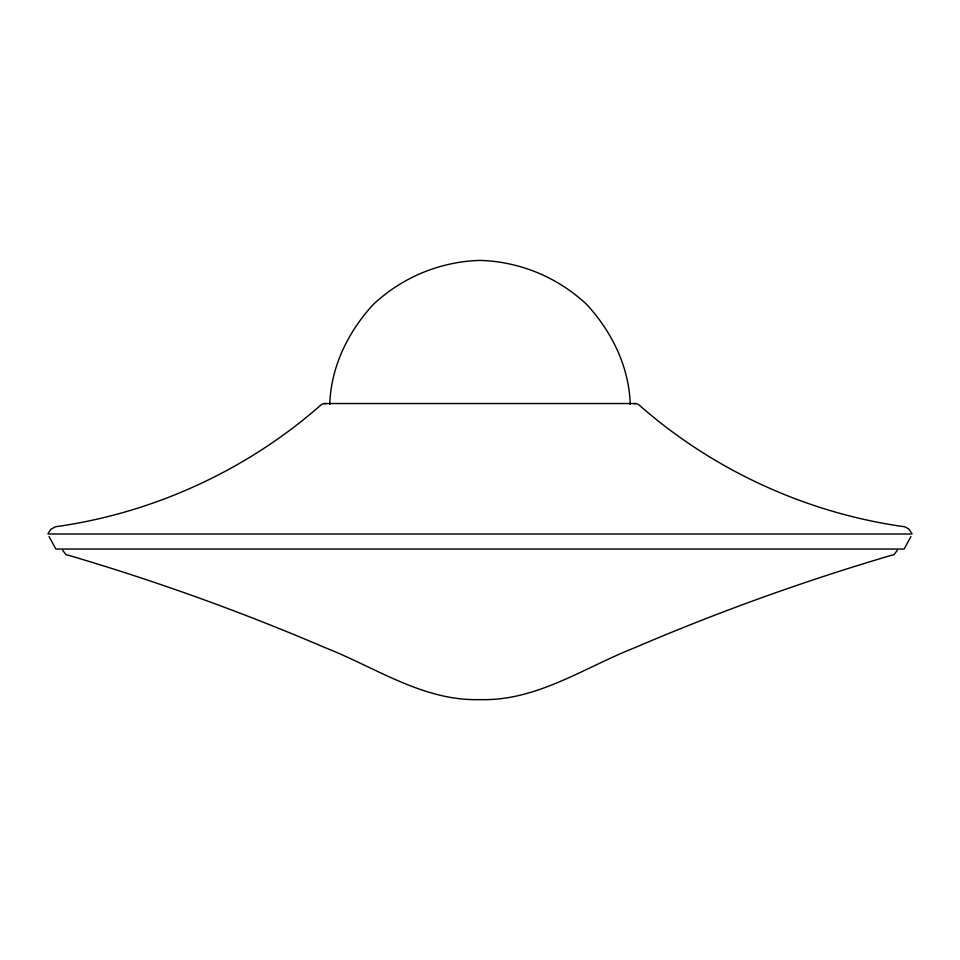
<?xml version="1.0" encoding="UTF-8"?>
<svg xmlns="http://www.w3.org/2000/svg" width="960" height="960" viewBox="0 0 960 960"><rect width="100%" height="100%" fill="white"/><g stroke="black" fill="none" stroke-linecap="round" stroke-linejoin="round"><path stroke-width="1.44" d="M329.76 404.352C330.936 366.84 347.976 332.04 373.08 304.68C402.108 277.296 440.112 261.552 480 260.4C519.888 261.552 557.892 277.296 586.92 304.68C612.024 332.04 629.064 366.84 630.24 404.352M897.36 550.26L894 554.64L890.4 555.6C803.412 581.256 717.948 612.048 634.608 647.784C584.172 667.548 536.376 701.364 480 699.6C423.624 701.364 375.828 667.548 325.392 647.784C242.052 612.048 156.588 581.256 69.6 555.6L66 554.64L62.64 550.26M48.288 533.172L50.7 529.5L55.2 526.8C153.456 513.18 247.272 470.076 321.6 404.4L324.012 403.536L635.988 403.536L638.4 404.4C712.728 470.076 806.544 513.18 904.8 526.8L908.652 528.9L911.712 533.172M910.944 536.544L904.14 549.048L55.86 549.048L49.056 536.544M634.296 403.764L635.988 403.536M48 534L912 534M324.012 403.536L325.704 403.764"/></g></svg>
